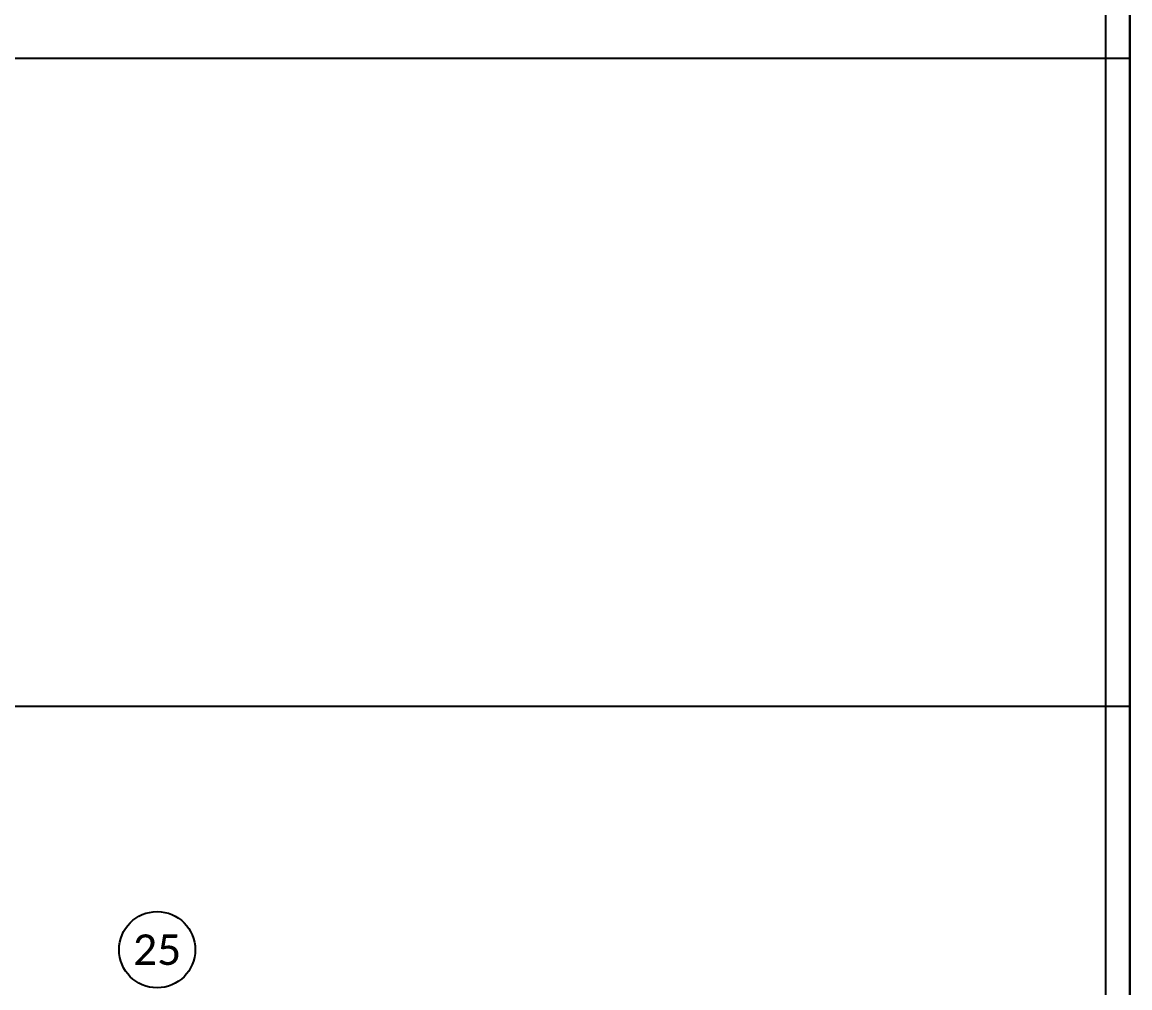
# Model space of a CAD drawing. Header units: inches. Extents: x 0 to 316, y -1 to 150.
# Drawn here: x 226.75 to 234.02, y 100.1 to 106.43 of the extents above; entities that cross this region are included whole.
import ezdxf
from ezdxf.enums import TextEntityAlignment as Align

# ---------------------------------------------------------------- set-up
doc = ezdxf.new("R2010")
doc.units = ezdxf.units.IN
doc.header["$MEASUREMENT"] = 0
doc.linetypes.add('HIDDEN2', pattern=[0.1875, 0.125, -0.0625])
doc.styles.add('Calibri', font='calibri.ttf')

# ---------------------------------------------------------------- blocks, each defined once
blk = doc.blocks.new('Reference Number')
at = {"color": 6, "linetype": 'Continuous'}
blk.add_circle((0, 0), 0.125, dxfattribs=at)
at = {"color": 6, "linetype": 'Continuous', "style": 'Calibri'}
blk.add_attdef('REFERENCE_#', text='', height=0.1, dxfattribs=at).set_placement((0, 0), align=Align.MIDDLE_CENTER)
blk = doc.blocks.new('Rittal TS8 FloorMount 8018814 Panel')
at = {"color": 9, "linetype": 'Continuous'}
blk.add_line((58.7535, 0), (58.7535, 66.417), dxfattribs=at)
at = {"color": 3, "linetype": 'Continuous'}
blk.add_line((58.9107, 66.417), (58.9107, 0), dxfattribs=at)

msp = doc.modelspace()

# ---------------------------------------------------------------- linework, layer by layer
at = {"linetype": 'Continuous'}
for p, q in [((234.02094, 65.94488), (234.02094, 128.71654)), ((218.97133, 106.19488), (234.02094, 106.19488)), ((218.97133, 101.94488), (234.02094, 101.94488))]:
    msp.add_line(p, q, dxfattribs=at)

# ---------------------------------------------------------------- block references
msp.add_blockref('Rittal TS8 FloorMount 8018814 Panel', (175.11024, 62.06278), dxfattribs=at)
at = {"color": 7, "linetype": 'HIDDEN2', "ltscale": 2, "xscale": 2, "yscale": 2, "zscale": 2}
msp.add_blockref('Reference Number', (227.64013, 100.34771), dxfattribs=at).add_auto_attribs({'REFERENCE_#': '25'})

doc.saveas('drawing.dxf')
